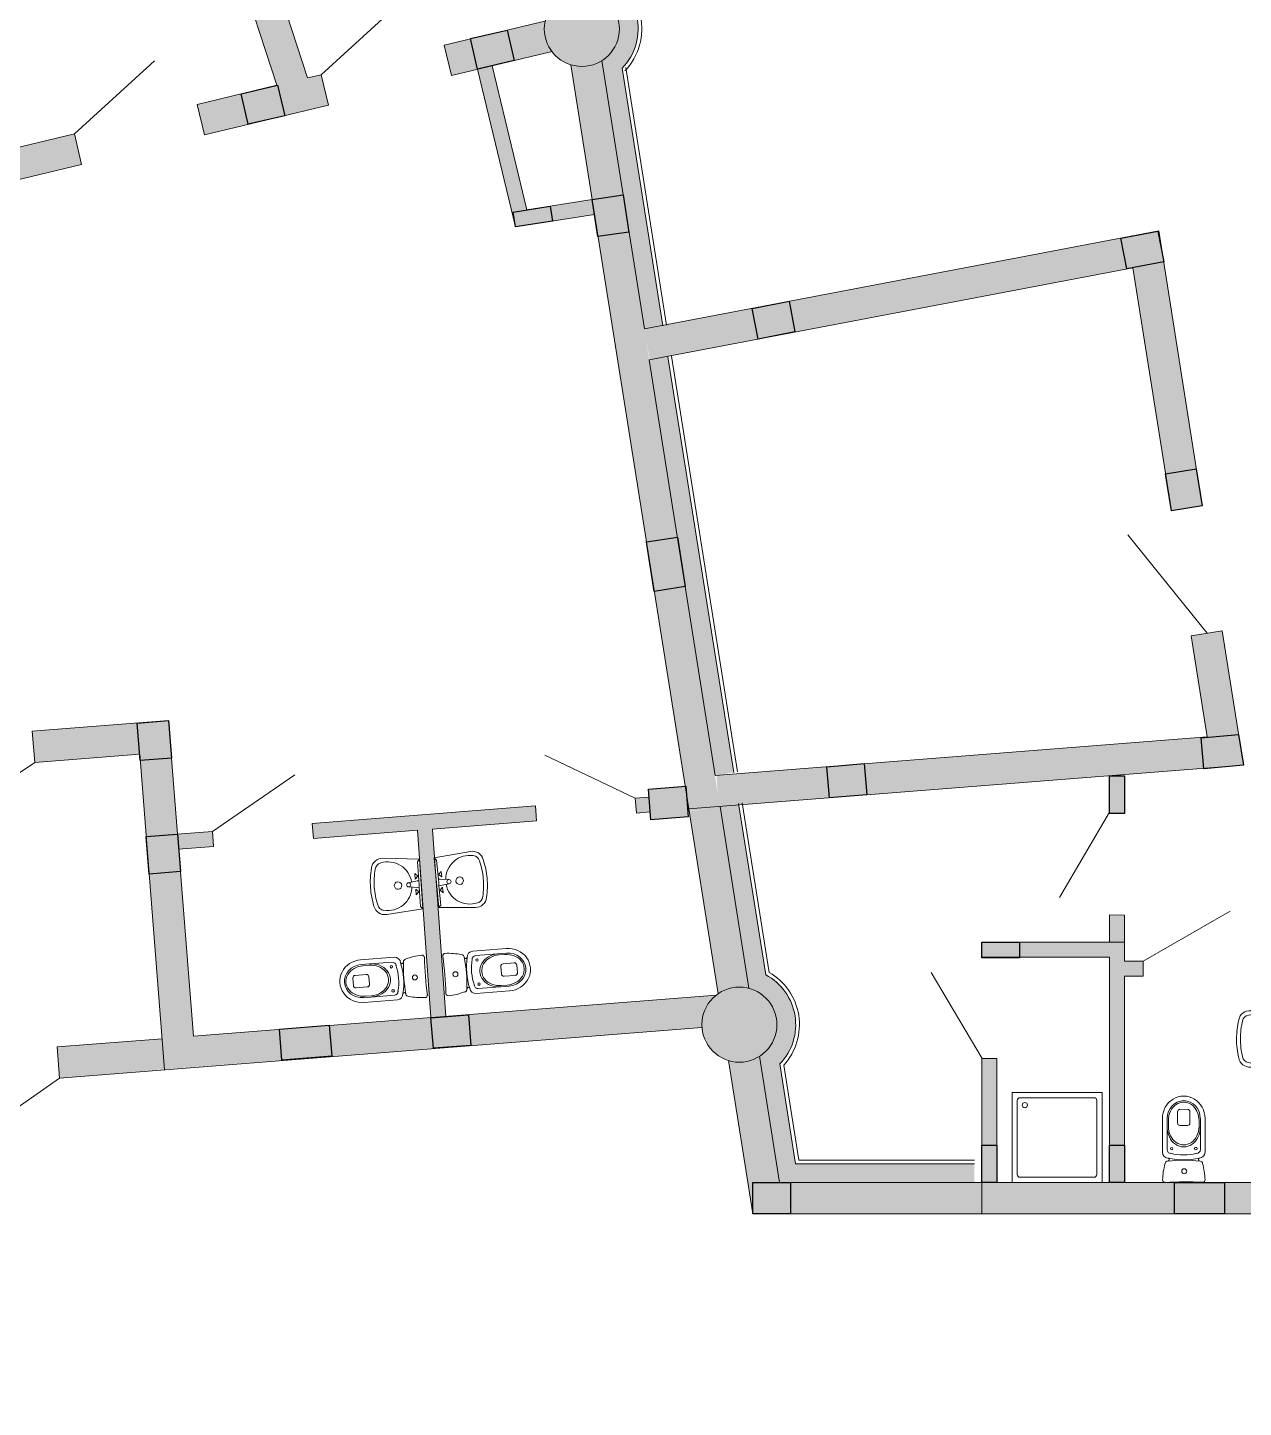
# Model space of a CAD drawing. Header units: millimetres. Extents: x 72919 to 485785, y -53256 to 338519.
# Drawn here: x 382303 to 392020, y 181885 to 192910 of the extents above; entities that cross this region are included whole.
import ezdxf

# ---------------------------------------------------------------- set-up
doc = ezdxf.new("R2010")
doc.units = ezdxf.units.MM
doc.linetypes.add('CONTI', pattern=[0])
for name, color, linetype, lineweight in [('door', 177, 'Continuous', 9), ('equipments', 137, 'CONTI', 20), ('wall', 5, 'Continuous', 40)]:
    doc.layers.add(name, color=color, linetype=linetype, lineweight=lineweight)

# ---------------------------------------------------------------- blocks, each defined once
blk = doc.blocks.new('пренпее')
at = {"layer": 'equipments'}
for p, q in [((-370214, -1782523), (-370482, -1782523)), ((-370214, -1782561), (-370462, -1782561)), ((-370229, -1782571), (-370278, -1782571)), ((-370269, -1782724), (-370269, -1782664)), ((-370249, -1782644), (-370160, -1782644)), ((-370141, -1782724), (-370140, -1782664)), ((-370249, -1782744), (-370161, -1782744)), ((-370214, -1782864), (-370483, -1782864)), ((-370214, -1782827), (-370463, -1782826)), ((-370229, -1782817), (-370278, -1782817))]:
    blk.add_line(p, q, dxfattribs=at)
for centre, radius in [((-370635, -1782690), 20), ((-370453, -1782597), 10), ((-370454, -1782790), 10)]:
    blk.add_circle(centre, radius, dxfattribs=at)
for centre, radius, start, end in [((-373897, -1782689), 3177, 357.2325, 2.6453), ((-370703, -1782543), 20, 89.9389, 179.9389), ((-370721, -1783066), 543, 74.2418, 88.1438), ((-370577, -1782566), 23.8, 8.4054, 81.4725), ((-371863, -1782691), 1316, 354.2712, 5.6067), ((-370541, -1782564), 12.3, 173.1661, 332.2117), ((-369976, -1782694), 568, 167.4216, 192.454), ((-370482, -1782571), 47.9, 89.9389, 179.1236), ((-370462, -1782591), 30, 89.9389, 179.9389), ((-370097, -1782694), 408, 165.0277, 194.8502), ((-370249, -1782664), 20, 89.9389, 179.9389), ((-370160, -1782664), 20, 359.9389, 89.9389), ((-370463, -1782796), 30, 179.9389, 269.9389), ((-370249, -1782724), 20, 179.9389, 269.9389), ((-370161, -1782724), 20, 269.9389, 359.9389), ((-370704, -1782843), 20, 179.9389, 269.9389), ((-370720, -1782320), 543, 271.7341, 285.6361), ((-370577, -1782819), 23.8, 278.4054, 351.4725), ((-370542, -1782821), 12.2, 24.5514, 187.3037), ((-370483, -1782816), 47.9, 179.9389, 269.9389)]:
    blk.add_arc(centre, radius, start, end, dxfattribs=at)
for centre, major_axis, ratio, start_param, end_param in [((-370282, -1782694), (158, 0), 0.838996, 1.570796, 4.712389), ((-370278, -1782694), (146, 0), 0.838114, 1.570796, 4.712389), ((-370229, -1782694), (146, 0), 0.838114, 4.712389, 7.853982), ((-370214, -1782694), (180, 0), 0.945693, 4.712389, 7.853982), ((-370214, -1782694), (143, 0), 0.925942, -1.570796, 1.570796)]:
    blk.add_ellipse(centre, major_axis=major_axis, ratio=ratio, start_param=start_param, end_param=end_param, dxfattribs=at)
blk = doc.blocks.new('ваааа')
at = {"layer": 'equipments'}
for p, q in [((-369642, -1782120), (-369672, -1782444)), ((-369201, -1782120), (-369642, -1782120)), ((-369621, -1782139), (-369642, -1782120)), ((-369450, -1782139), (-369621, -1782139)), ((-369518, -1782170), (-369493, -1782145)), ((-369518, -1782170), (-369468, -1782170)), ((-369468, -1782170), (-369493, -1782145)), ((-369450, -1782139), (-369450, -1782154)), ((-369421, -1782139), (-369450, -1782139)), ((-369450, -1782154), (-369439, -1782231)), ((-369421, -1782139), (-369393, -1782139)), ((-369393, -1782154), (-369402, -1782231)), ((-369393, -1782139), (-369221, -1782139)), ((-369393, -1782139), (-369393, -1782154)), ((-369378, -1782170), (-369353, -1782145)), ((-369328, -1782170), (-369378, -1782170)), ((-369328, -1782170), (-369353, -1782145)), ((-369221, -1782139), (-369201, -1782120)), ((-369201, -1782120), (-369171, -1782444))]:
    blk.add_line(p, q, dxfattribs=at)
blk.add_circle((-369421, -1782231), 18.6, dxfattribs=at)
for centre, radius, start, end in [((-369425, -1782416), 213, 94.8865, 193.5636), ((-369421, -1782326), 33.3, 89.9999, 269.9999), ((-369421, -1782326), 33.3, 269.9999, 89.9999), ((-369418, -1782416), 213, 346.4205, 84.8429), ((-369572, -1782453), 100, 174.8668, 259.4494), ((-369568, -1782454), 65, 190.4709, 259.3154), ((-369421, -1781831), 740, 256.7936, 269.992), ((-369418, -1781846), 691, 256.4574, 269.7643), ((-369424, -1781846), 691, 270.2355, 283.5424), ((-369421, -1781831), 740, 270.0079, 283.2062), ((-369274, -1782454), 65, 280.6844, 349.5289), ((-369271, -1782453), 100, 280.5504, 5.133)]:
    blk.add_arc(centre, radius, start, end, dxfattribs=at)
blk = doc.blocks.new('цукенгш')
at = {"layer": 'equipments'}
for p, q in [((-371910, -1780247), (-371910, -1780840)), ((-371295, -1780226), (-371888, -1780226)), ((-371274, -1780840), (-371274, -1780247)), ((-371888, -1780861), (-371295, -1780861))]:
    blk.add_line(p, q, dxfattribs=at)
blk.add_lwpolyline([(-371952, -1780184), (-371952, -1780904), (-371232, -1780904), (-371232, -1780184)], close=True, dxfattribs=at)
blk.add_circle((-371334, -1780802), 21.2, dxfattribs=at)
for centre, start, end in [((-371888, -1780247), 90.0001, 180.0001), ((-371295, -1780247), 0.0001, 90.0001), ((-371888, -1780840), 180.0001, 270.0001), ((-371295, -1780840), 270.0001, 0.0001)]:
    blk.add_arc(centre, 21.2, start, end, dxfattribs=at)

msp = doc.modelspace()

# ---------------------------------------------------------------- hatches: boundary and pattern name
at = {"ltscale": 500, "true_color": 0x000000}
h = msp.add_hatch(color=18, dxfattribs=at)
h.dxf.hatch_style = 1
edge = h.paths.add_edge_path()
edge.add_arc((386733.05674, 192901.30186), 300, 0, 360)
h = msp.add_hatch(color=18, dxfattribs=at)
h.dxf.hatch_style = 1
h.paths.add_polyline_path([(385843.11238, 192822.08857), (386135.16986, 192890.65212), (386192.21753, 192646.20659), (385900.16005, 192577.64304)])
h = msp.add_hatch(color=18, dxfattribs=at)
h.dxf.hatch_style = 1
h.paths.add_polyline_path([(384009.65516, 192381.91443), (384301.71264, 192450.47798), (384358.7603, 192206.03246), (384066.70282, 192137.46891)])
h = msp.add_hatch(color=18, dxfattribs=at)
h.dxf.hatch_style = 1
h.paths.add_polyline_path([(387107.3586, 191276.41175), (386860.10321, 191239.48584), (386815.79168, 191536.19527), (387063.04706, 191573.12118)])
h = msp.add_hatch(color=18, dxfattribs=at)
h.dxf.hatch_style = 1
h.paths.add_polyline_path([(386202.67182, 191317.59083), (386184.17303, 191436.1564), (386480.58696, 191482.40338), (386499.08575, 191363.83781)])
h = msp.add_hatch(color=18, dxfattribs=at)
h.dxf.hatch_style = 1
h.paths.add_polyline_path([(391088.37913, 190981.72089), (391041.27501, 191227.24065), (391335.90167, 191283.76615), (391383.00578, 191038.24639)])
h = msp.add_hatch(color=18, dxfattribs=at)
h.dxf.hatch_style = 1
h.paths.add_polyline_path([(388141.19443, 190421.27251), (388094.09032, 190666.79227), (388388.71698, 190723.31777), (388435.82109, 190477.79801)])
h = msp.add_hatch(color=18, dxfattribs=at)
h.dxf.hatch_style = 1
h.paths.add_polyline_path([(391396.48276, 189344.87404), (391643.19154, 189385.29096), (391691.69232, 189089.23746), (391444.98354, 189048.82054)])
h = msp.add_hatch(color=18, dxfattribs=at)
h.dxf.hatch_style = 1
h.paths.add_polyline_path([(387496.53675, 188839.48629), (387558.97926, 188445.23969), (387312.18843, 188405.30234), (387249.61466, 188800.37768)])
h = msp.add_hatch(color=18, dxfattribs=at)
h.dxf.hatch_style = 1
h.paths.add_polyline_path([(383453.17194, 187073.5312), (383203.9451, 187053.91662), (383180.40737, 187352.99182), (383429.63421, 187372.6064)])
h = msp.add_hatch(color=18, dxfattribs=at)
h.dxf.hatch_style = 1
h.paths.add_polyline_path([(391703.45522, 186987.1255), (391682.23702, 187236.22094), (391981.15454, 187261.68303), (392002.37273, 187012.58759)])
h = msp.add_hatch(color=18, dxfattribs=at)
h.dxf.hatch_style = 1
h.paths.add_polyline_path([(388712.47343, 186755.09203), (388691.25523, 187004.18747), (388990.17275, 187029.64956), (389011.39095, 186780.55413)])
h = msp.add_hatch(color=18, dxfattribs=at)
h.dxf.hatch_style = 1
h.paths.add_polyline_path([(391070.37007, 186631.21062), (390950.37007, 186631.21062), (390950.37007, 186931.21062), (391070.37007, 186931.21062)])
h = msp.add_hatch(color=18, dxfattribs=at)
h.dxf.hatch_style = 1
h.paths.add_polyline_path([(387568.749, 186785.44233), (387160.28053, 186753.29516), (387169.69563, 186633.66508), (387587.57918, 186666.55323)])
h = msp.add_hatch(color=18, dxfattribs=at)
h.dxf.hatch_style = 1
h.paths.add_polyline_path([(387563.84531, 186847.74966), (387583.06779, 186603.50492), (387283.99259, 186579.96719), (387264.77011, 186824.21193)])
h = msp.add_hatch(color=18, dxfattribs=at)
h.dxf.hatch_style = 1
h.paths.add_polyline_path([(386372.16176, 186570.89781), (386362.74667, 186690.52789), (384575.10427, 186549.83738), (384584.51936, 186430.2073), (385418.52552, 186495.84501), (385526.79907, 184999.72802), (385646.42915, 185009.14312), (385557.81867, 186233.55704), (385554.15344, 186274.5886), (385554.84011, 186274.71457), (385538.1556, 186505.2601)])
h = msp.add_hatch(color=18, dxfattribs=at)
h.dxf.hatch_style = 1
edge = h.paths.add_edge_path()
edge.add_arc((387992.1697, 184943.08942), 300, 75.421872213, 124.6793402, ccw=False)
edge.add_line((388067.67968, 185233.43102), (387841.56456, 186686.54232))
edge.add_line((387841.56456, 186686.54232), (387594.64248, 186647.43371))
edge.add_line((387594.64248, 186647.43371), (387821.47479, 185189.7942))
h = msp.add_hatch(color=18, dxfattribs=at)
h.dxf.hatch_style = 1
h.paths.add_polyline_path([(383524.57797, 186166.23151), (383275.35113, 186146.61693), (383251.81341, 186445.69213), (383501.04025, 186465.30671)])
h = msp.add_hatch(color=18, dxfattribs=at)
h.dxf.hatch_style = 1
h.paths.add_polyline_path([(383378.90639, 184830.79077), (383628.13572, 184850.40555), (383501.04025, 186465.30671), (383254.11816, 186426.1981)])
h = msp.add_hatch(color=18, dxfattribs=at)
h.dxf.hatch_style = 1
h.paths.add_polyline_path([(383777.5704, 186487.0701), (383501.04025, 186465.30671), (383510.45534, 186345.67663), (383786.9855, 186367.44002)])
h = msp.add_hatch(color=18, dxfattribs=at)
h.dxf.hatch_style = 1
h.paths.add_polyline_path([(390950.42054, 185480.55472), (389930.42054, 185480.99074), (389930.31959, 185601.86111), (390950.31959, 185601.42509)])
h = msp.add_hatch(color=18, dxfattribs=at)
h.dxf.hatch_style = 1
h.paths.add_polyline_path([(390230.37007, 185601.42593), (390230.37007, 185476.42593), (389930.37007, 185476.42593), (389930.37007, 185601.42593)])
h = msp.add_hatch(color=18, dxfattribs=at)
h.dxf.hatch_style = 1
h.paths.add_polyline_path([(391070.2859, 185601.37924), (391071.18516, 183682.63792), (390950.31479, 183682.53696), (390950.34201, 185601.47261)])
h = msp.add_hatch(color=18, dxfattribs=at)
h.dxf.hatch_style = 1
h.paths.add_polyline_path([(391220.36443, 185330.55472), (391071.52595, 185330.55472), (391071.42499, 185451.42509), (391220.26348, 185451.42509)])
h = msp.add_hatch(color=18, dxfattribs=at)
h.dxf.hatch_style = 1
edge = h.paths.add_edge_path()
edge.add_arc((387992.1697, 184943.08942), 300, 0, 360)
h = msp.add_hatch(color=18, dxfattribs=at)
h.dxf.hatch_style = 1
h.paths.add_polyline_path([(387809.00483, 185179.34151), (386755.99914, 185096.46817), (386687.02242, 184840.3721), (387694.24091, 184919.64191, -0.0192091239), (387693.35598, 184942.66736, -0.2312548454)])
h = msp.add_hatch(color=18, dxfattribs=at)
h.dxf.hatch_style = 1
h.paths.add_polyline_path([(386755.99914, 185096.46817), (383378.90639, 184830.79077), (383398.13713, 184586.44111), (386687.02242, 184840.3721)])
h = msp.add_hatch(color=18, dxfattribs=at)
h.dxf.hatch_style = 1
h.paths.add_polyline_path([(385825.97145, 185022.03102), (385845.19393, 184777.78628), (385546.11873, 184754.24855), (385526.89625, 184998.49329)])
h = msp.add_hatch(color=18, dxfattribs=at)
h.dxf.hatch_style = 1
h.paths.add_polyline_path([(384315.84297, 184908.08234), (384714.49701, 184939.46598), (384734.10353, 184690.34157), (384335.34485, 184658.85301)])
h = msp.add_hatch(color=18, dxfattribs=at)
h.dxf.hatch_style = 1
h.paths.add_polyline_path([(390050.80525, 184671.4764), (390051.24127, 183682.63792), (389930.3709, 183682.53696), (389929.93488, 184671.37545)])
h = msp.add_hatch(color=18, dxfattribs=at)
h.dxf.hatch_style = 1
h.paths.add_polyline_path([(390050.37007, 183681.42593), (389930.37007, 183681.42593), (389930.37007, 183981.42593), (390050.37007, 183981.42593)])
h = msp.add_hatch(color=18, dxfattribs=at)
h.dxf.hatch_style = 1
h.paths.add_polyline_path([(391070.31396, 183681.42593), (390950.31396, 183681.42593), (390950.31396, 183981.42593), (391070.31396, 183981.42593)])
h = msp.add_hatch(color=18, dxfattribs=at)
h.dxf.hatch_style = 1
h.paths.add_polyline_path([(388399.97291, 183681.42343), (388399.97291, 183431.42593), (388099.97291, 183431.42593), (388099.97291, 183681.42343)])
h = msp.add_hatch(color=18, dxfattribs=at)
h.dxf.hatch_style = 1
h.paths.add_polyline_path([(394041.30406, 183431.42593), (389931.58206, 183431.42593), (389931.4811, 183681.42263), (394041.20311, 183681.42263)])
h = msp.add_hatch(color=18, dxfattribs=at)
h.dxf.hatch_style = 1
h.paths.add_polyline_path([(391470.31396, 183681.42593), (391870.31396, 183681.42593), (391870.31396, 183431.42593), (391470.26553, 183431.42593)])
at = {"layer": 'wall', "lineweight": 18, "ltscale": 0.007407, "true_color": 0x000000}
h = msp.add_hatch(color=18, dxfattribs=at)
h.dxf.hatch_style = 1
edge = h.paths.add_edge_path()
edge.add_line((384442.89376, 200336.57632), (386768.66195, 193212.82554))
edge.add_arc((386715.77349, 192904.15929), 313.16457, -55.403652588, 80.27706563, ccw=False)
edge.add_line((386893.58559, 192646.37081), (387232.97488, 190503.55073))
edge.add_line((387232.97488, 190503.55073), (387380.40423, 190531.58648))
edge.add_line((387380.40423, 190531.58648), (387055.09703, 192585.4957))
edge.add_arc((386733.06596, 192899.81399), 450, 315.694411147, 431.129664587)
edge.add_line((386878.60835, 193325.62781), (384611.17538, 200304.06893))
edge.add_arc((384242.40898, 200561.96686), 450, 325.032862417, 439.178947499)
edge.add_line((384326.89299, 201003.96511), (384266.7929, 201121.91807))
edge.add_line((384266.7929, 201121.91807), (384129.23114, 201072.88279))
edge.add_line((384129.23114, 201072.88279), (384231.00626, 200861.75008))
edge.add_arc((384241.83544, 200560.78812), 301.15673, -48.116344678, 92.060721965, ccw=False)
h = msp.add_hatch(color=18, dxfattribs=at)
h.dxf.hatch_style = 1
h.paths.add_polyline_path([(384296.63028, 192448.73559), (383360.39953, 195330.15801), (383242.9661, 195691.58095), (382436.86614, 198172.50187), (382674.66981, 198249.76896), (383481.57215, 195766.24403), (383599.00558, 195404.82109), (384540.51499, 192507.28714)])
h = msp.add_hatch(color=18, dxfattribs=at)
h.dxf.hatch_style = 1
h.paths.add_polyline_path([(385629.68539, 192768.77383), (385688.04673, 192525.68135), (386493.61696, 192719.08165), (386435.25562, 192962.17413)])
h = msp.add_hatch(color=18, dxfattribs=at)
h.dxf.hatch_style = 1
edge = h.paths.add_edge_path()
edge.add_arc((387993.35598, 184942.66736), 300, 253.086118714, 302.347926243)
edge.add_line((388153.87374, 184689.22299), (388313.49308, 183681.42593))
edge.add_line((388313.49308, 183681.42593), (388099.97291, 183431.42593))
edge.add_line((388099.97291, 183431.42593), (387906.07578, 184655.64442))
h.paths.add_polyline_path([(387591.63411, 186649.49844), (387836.26887, 186686.03297), (386892.71001, 192651.899), (386645.78793, 192612.79039), (387590.31168, 186649.30094), (387590.32379, 186649.30275)])
h = msp.add_hatch(color=18, dxfattribs=at)
h.dxf.hatch_style = 1
h.paths.add_polyline_path([(384708.86732, 192290.61395), (384650.52254, 192533.63742), (383659.21596, 192295.78565), (383717.54719, 192052.75892)])
h = msp.add_hatch(color=18, dxfattribs=at)
h.dxf.hatch_style = 1
h.paths.add_polyline_path([(386017.08002, 192604.67525), (385900.39563, 192576.66181), (386202.67182, 191317.59083), (386835.06341, 191417.7518), (386816.29128, 191536.2744), (386293.46085, 191453.46621)])
h = msp.add_hatch(color=18, dxfattribs=at)
h.dxf.hatch_style = 1
h.paths.add_polyline_path([(381372.18974, 191746.6465), (382678.11337, 192060.16426), (382736.47471, 191817.0716), (381430.55108, 191503.55383)])
h = msp.add_hatch(color=18, dxfattribs=at)
h.dxf.hatch_style = 1
h.paths.add_polyline_path([(391269.00062, 191016.57732), (391343.87694, 191285.29625), (387229.33801, 190502.85913), (387276.04204, 190257.26041)])
h = msp.add_hatch(color=18, dxfattribs=at)
h.dxf.hatch_style = 1
h.paths.add_polyline_path([(391343.87694, 191285.29625), (391116.31504, 191123.95218), (391444.98354, 189048.82054), (391691.90563, 189087.92915)])
h = msp.add_hatch(color=18, dxfattribs=at)
h.dxf.hatch_style = 1
h.paths.add_polyline_path([(387798.34964, 186933.91428), (387946.50289, 186957.37944), (387420.25535, 190279.97634), (387272.1021, 190256.51117)])
h = msp.add_hatch(color=18, dxfattribs=at)
h.dxf.hatch_style = 1
h.paths.add_polyline_path([(391752.93147, 187104.51341), (392020.16114, 187015.405), (391849.9044, 188090.36392), (391602.98232, 188051.25532)])
h = msp.add_hatch(color=18, dxfattribs=at)
h.dxf.hatch_style = 1
h.paths.add_polyline_path([(383251.81091, 186445.69193), (383501.04025, 186465.30671), (383429.63421, 187372.6064), (382340.85393, 187286.91753), (382360.4687, 187037.6882), (383200.01965, 187103.76229)])
h = msp.add_hatch(color=18, dxfattribs=at)
h.dxf.hatch_style = 1
h.paths.add_polyline_path([(392020.16114, 187015.405), (391871.13128, 187254.44914), (387808.54932, 186934.71701), (387828.16409, 186685.48768)])
h = msp.add_hatch(color=18, dxfattribs=at)
h.dxf.hatch_style = 1
edge = h.paths.add_edge_path()
edge.add_line((389870.45423, 183831.42593), (389870.45423, 183681.42625))
edge.add_line((389870.45423, 183681.42625), (388313.49308, 183681.42593))
edge.add_line((388313.49308, 183681.42593), (388153.70443, 184690.29201))
edge.add_arc((387992.1697, 184943.08942), 300, 302.57812421, 435.421872212)
edge.add_line((388067.67968, 185233.43102), (387841.56456, 186686.54232))
edge.add_line((387841.56456, 186686.54232), (387987.57918, 186698.03392))
edge.add_line((387987.57918, 186698.03392), (388202.52888, 185340.89467))
edge.add_arc((387992.1697, 184943.08942), 450, -44.130144226, 62.130140647, ccw=False)
edge.add_line((388315.16173, 184629.75869), (388441.60519, 183831.42593))
edge.add_line((388441.60519, 183831.42593), (389870.45423, 183831.42593))
h = msp.add_hatch(color=18, dxfattribs=at)
h.dxf.hatch_style = 1
h.paths.add_polyline_path([(391070.31396, 185819.2347), (391071.18516, 185602.63792), (390950.31479, 185602.53696), (390950.37007, 185819.32806)])
h = msp.add_hatch(color=18, dxfattribs=at)
h.dxf.hatch_style = 1
h.paths.add_polyline_path([(383378.91465, 184830.68585), (383628.14398, 184850.30063), (383378.91465, 184830.68585), (382539.35546, 184764.71668), (382558.97023, 184515.48735), (383398.13713, 184586.44111)])
h = msp.add_hatch(color=18, dxfattribs=at)
h.dxf.hatch_style = 1
h.paths.add_polyline_path([(389930.37007, 183431.42593), (389930.37007, 183681.42593), (388313.49308, 183681.42593), (388083.96122, 183431.42593)])
h.paths.add_polyline_path([(394041.25358, 183681.42593), (394041.25358, 183431.42593), (399564.61413, 183431.42593), (399492.52913, 183681.42593)])

# ---------------------------------------------------------------- linework, layer by layer
at = {"color": 18, "ltscale": 500, "true_color": 0x000000}
for points in [[(415650.43379, 180914.99944, 0.4142135624), (336810.43379, 259754.99944), (221610.43379, 259754.99944, 0.4142135624), (142770.43379, 180914.99944), (142770.43379, 104414.99944, 0.4142135624), (221610.43379, 25574.99944), (336810.43379, 25574.99944, 0.4142135624), (415650.43379, 104414.99944)], [(414950.43379, 180914.99944, 0.4142135624), (336810.43379, 259054.99944), (221610.43379, 259054.99944, 0.4142135624), (143470.43379, 180914.99944), (143470.43379, 104414.99944, 0.4142135624), (221610.43379, 26274.99944), (336810.43379, 26274.99944, 0.4142135624), (414950.43379, 104414.99944)]]:
    msp.add_lwpolyline(points, format="xyb", close=True, dxfattribs=at)
for points in [[(385843.11238, 192822.08857), (386135.16986, 192890.65212), (386192.21753, 192646.20659), (385900.16005, 192577.64304)], [(384009.65516, 192381.91443), (384301.71264, 192450.47798), (384358.7603, 192206.03246), (384066.70282, 192137.46891)], [(387107.8703, 191276.49279), (386860.61491, 191239.56688), (386816.30338, 191536.27632), (387063.55876, 191573.20223)], [(386202.67182, 191317.59083), (386184.17303, 191436.1564), (386480.58696, 191482.40338), (386499.08575, 191363.83781)], [(391088.37913, 190981.72089), (391041.27501, 191227.24065), (391335.90167, 191283.76615), (391383.00578, 191038.24639)], [(388141.19443, 190421.27251), (388094.09032, 190666.79227), (388388.71698, 190723.31777), (388435.82109, 190477.79801)], [(391396.48276, 189344.87404), (391643.19154, 189385.29096), (391691.69232, 189089.23746), (391444.98354, 189048.82054)], [(387496.53675, 188839.48629), (387558.97926, 188445.23969), (387312.18843, 188405.30234), (387249.61466, 188800.37768)], [(383453.17194, 187073.5312), (383203.9451, 187053.91662), (383180.40737, 187352.99182), (383429.63421, 187372.6064)], [(391703.45522, 186987.1255), (391682.23702, 187236.22094), (391981.15454, 187261.68303), (392020.16114, 187015.405)], [(388712.47343, 186755.09203), (388691.25523, 187004.18747), (388990.17275, 187029.64956), (389011.39095, 186780.55413)], [(391070.37007, 186631.21062), (390950.37007, 186631.21062), (390950.37007, 186931.21062), (391070.37007, 186931.21062)], [(387563.84531, 186847.74966), (387583.06779, 186603.50492), (387283.99259, 186579.96719), (387264.77011, 186824.21193)], [(383524.57797, 186166.23151), (383275.35113, 186146.61693), (383251.81341, 186445.69213), (383501.04025, 186465.30671)], [(390230.37007, 185601.42593), (390230.37007, 185476.42593), (389930.37007, 185476.42593), (389930.37007, 185601.42593)], [(385825.97145, 185022.03102), (385845.19393, 184777.78628), (385546.11873, 184754.24855), (385526.89625, 184998.49329)], [(384315.84297, 184908.08234), (384714.49701, 184939.46598), (384734.10353, 184690.34157), (384335.34485, 184658.85301)], [(390050.37007, 183681.42593), (389930.37007, 183681.42593), (389930.37007, 183981.42593), (390050.37007, 183981.42593)], [(391070.31396, 183681.42593), (390950.31396, 183681.42593), (390950.31396, 183981.42593), (391070.31396, 183981.42593)], [(388399.97291, 183681.42343), (388399.97291, 183431.42593), (388099.97291, 183431.42593), (388099.97291, 183681.42343)], [(391470.31396, 183681.42593), (391870.31396, 183681.42593), (391870.31396, 183431.42593), (391470.26553, 183431.42593)]]:
    msp.add_lwpolyline(points, close=True, dxfattribs=at)
at = {"layer": 'door', "ltscale": 100}
for p, q in [((384650.50887, 192533.69434), (385290.59847, 193118.67075)), ((382677.13397, 192059.92888), (383317.22357, 192644.9053)), ((391731.3818, 188071.59179), (391095.76823, 188856.50923)), ((389931.13477, 184671.44716), (389525.18796, 185360.79989))]:
    msp.add_line(p, q, dxfattribs=at)
at = {"layer": 'door', "linetype": 'ByBlock', "ltscale": 100}
for p, q in [((382360.4687, 187037.6882), (381365.62363, 186366.65672)), ((387159.28362, 186753.21671), (386437.21539, 187097.62558)), ((383780.56116, 186487.30548), (384439.86211, 186940.43047)), ((390950.37007, 186640.6504), (390550.37007, 185958.83008)), ((391220.37392, 185451.33998), (391913.50541, 185850.80055)), ((382558.97023, 184515.48735), (381575.98778, 183827.19562))]:
    msp.add_line(p, q, dxfattribs=at)
at = {"layer": 'wall', "color": 18, "lineweight": 18, "ltscale": 0.007407, "true_color": 0x000000}
for p, q in [((384540.51499, 192507.28714), (383599.04524, 195404.8335)), ((384296.63028, 192448.73559), (383360.39952, 195330.158)), ((386645.78793, 192612.79039), (387821.47479, 185189.7942)), ((386893.58559, 192646.37081), (387232.97488, 190503.55073)), ((384708.87007, 192290.60249), (384650.50887, 192533.69434)), ((387055.09703, 192585.4957), (387381.12814, 190527.0159)), ((387084.72768, 192590.18873), (387410.75879, 190531.70893)), ((387232.97488, 190503.55073), (391343.87694, 191285.29625)), ((391343.87694, 191285.29625), (391691.90563, 189087.92915)), ((387272.1021, 190256.51117), (391137.28858, 190991.53043)), ((391137.28858, 190991.53043), (391444.98354, 189048.82054)), ((387272.1021, 190256.51117), (387798.34964, 186933.91428)), ((387420.25535, 190279.97634), (387946.50289, 186957.37944)), ((387449.886, 190284.66937), (387976.13354, 186962.07248)), ((391691.90563, 189087.92915), (391444.98354, 189048.82054)), ((391602.98232, 188051.25532), (391849.9044, 188090.36392)), ((391602.98232, 188051.25532), (391730.9316, 187243.41519)), ((383429.63421, 187372.6064), (383628.14398, 184850.30063)), ((387798.34964, 186933.91428), (391730.9316, 187243.41519)), ((383200.01965, 187103.76229), (382360.4687, 187037.6882)), ((383200.01965, 187103.76229), (383398.52116, 184581.56144)), ((386361.74975, 186690.44943), (386371.16484, 186570.81935)), ((387269.6738, 186761.9046), (387159.28362, 186753.21671)), ((387159.28362, 186753.21671), (387168.69871, 186633.58663)), ((387587.57918, 186666.55323), (387578.16409, 186665.81225)), ((387837.57918, 186686.22866), (388067.69884, 185233.30999)), ((387985.73243, 186709.69383), (388202.52888, 185340.89467)), ((388015.36308, 186714.38686), (388229.85996, 185360.10661)), ((386371.16484, 186570.81935), (385538.1556, 186505.2601)), ((387279.08889, 186642.27452), (387168.69871, 186633.58663)), ((385418.52552, 186495.84501), (384587.51012, 186430.44268)), ((385418.52552, 186495.84501), (385526.79907, 184999.72802)), ((385538.1556, 186505.2601), (385646.42915, 185009.14312)), ((391070.31396, 185819.2347), (390950.37007, 185819.32806)), ((390950.37007, 185819.32806), (390950.37007, 185601.42593)), ((391070.31396, 185451.42589), (391070.31396, 185819.2347)), ((390950.37007, 185601.42593), (389930.37007, 185601.42593)), ((389930.37007, 185601.42593), (389930.37007, 185481.42593)), ((390950.37007, 185601.42593), (391070.31396, 185601.42593)), ((389930.37007, 185481.42593), (390950.37007, 185481.42593)), ((390950.37007, 185481.42593), (390950.37007, 183981.42593)), ((391070.31396, 185331.42593), (391070.31396, 183981.42593)), ((383628.13572, 184850.40555), (387807.23489, 185179.30778)), ((383628.14398, 184850.30063), (387807.08508, 185179.19042)), ((382558.97023, 184515.48735), (387693.0945, 184919.55169)), ((382539.35546, 184764.71668), (383378.90639, 184830.79077)), ((382558.97023, 184515.48735), (382539.35546, 184764.71668))]:
    msp.add_line(p, q, dxfattribs=at)
for points in [[(382735.50235, 191816.83809), (381430.56752, 191503.55143), (381372.19152, 191746.64039), (381858.9152, 191863.49222), (380866.87526, 194916.67764)], [(386436.12363, 192962.38252), (385632.58784, 192769.47064), (385690.96384, 192526.38168), (386494.48497, 192719.29004)], [(385840.23686, 192819.32276), (385842.03429, 192819.75429)], [(384650.50887, 192533.69434), (384540.51499, 192507.28714)], [(385900.39563, 192576.66181), (386202.67182, 191317.59083), (386835.06341, 191417.7518)], [(386017.08002, 192604.67525), (386293.46085, 191453.46621), (386816.29128, 191536.2744)], [(384296.63028, 192448.73559), (383659.21842, 192295.71332), (383717.59442, 192052.62436), (384708.87007, 192290.60249)], [(382102.75939, 191922.03395), (382677.12635, 192059.92705), (382735.50235, 191816.83809)], [(387587.57918, 186666.55323), (392020.16114, 187015.405), (391849.9044, 188090.36392)], [(382360.4687, 187037.6882), (382340.85393, 187286.91753), (383429.63421, 187372.6064)], [(386361.74975, 186690.44943), (384578.09502, 186550.07276), (384587.51012, 186430.44268)], [(383251.81091, 186445.69193), (383780.56116, 186487.30548), (383789.97625, 186367.6754), (383510.45534, 186345.67663)], [(391070.31396, 185331.42593), (391220.31396, 185331.42593), (391220.31396, 185451.42593), (391070.31396, 185451.42593)], [(387906.06514, 184655.71161), (388099.97291, 183431.42593), (399564.61413, 183431.42593)], [(388315.16173, 184629.75869), (388441.60519, 183831.42593), (389870.45423, 183831.42593)], [(388347.09195, 184619.93281), (388467.22761, 183861.42593), (389870.45423, 183861.42593)], [(389930.37007, 183981.42593), (389930.37007, 184671.42593), (390050.37007, 184671.42593), (390050.37007, 183981.42593)], [(389930.37007, 183431.42593), (389930.37007, 183681.42593)]]:
    msp.add_lwpolyline(points, dxfattribs=at)
msp.add_lwpolyline([(388153.70443, 184690.29201), (388313.49308, 183681.42593), (399492.52913, 183681.42593, 0.0023265619), (399207.47655, 184648.71851)], format="xyb", dxfattribs=at)
for centre in [(386733.06596, 192899.81399), (386733.06747, 192899.81745), (387992.1697, 184943.08942)]:
    msp.add_circle(centre, 300, dxfattribs=at)
for centre, radius, start, end in [((386733.06596, 192899.81399), 450, 315.694411147, 71.129664595), ((386733.06596, 192899.81399), 480, 315.694411147, 69.317391945), ((387992.1697, 184943.08942), 450, 315.869855765, 62.130140652), ((387992.1697, 184943.08942), 480, 317.682147164, 60.317849286)]:
    msp.add_arc(centre, radius, start, end, dxfattribs=at)

# ---------------------------------------------------------------- block references
at = {"layer": 'equipments'}
for p, xscale, yscale, zscale, rotation in [((-1182394.45694, -287785.18674), -0.9, 0.8999999999999998, 0.9, 95.1044250133854), ((2008239.07017, -36676.97236), 0.9, 0.9, 0.9, 273.8955749863313), ((1996537.43508, 516059.93345), -0.8999999999999976, 0.8999999999999996, 0.8999999999999996, 269.9553995851355)]:
    msp.add_blockref('ваааа', p, dxfattribs=dict(at, xscale=xscale, yscale=yscale, zscale=zscale, rotation=rotation))
at = {"layer": 'equipments', "xscale": -1}
for p, rotation in [((895237.87847, -1562724.27091), 184.5050555676753), ((2174524.95624, 553018.88921), 269.9553995851355)]:
    msp.add_blockref('пренпее', p, dxfattribs=dict(at, rotation=rotation))
at = {"layer": 'equipments'}
for name, p, rotation in [('пренпее', (155615.00776, -1620933.85324), 184.4949444320414), ('цукенгш', (17553.2416, -1596212.29388), 179.9553995903078)]:
    msp.add_blockref(name, p, dxfattribs=dict(at, rotation=rotation))

doc.saveas('drawing.dxf')
